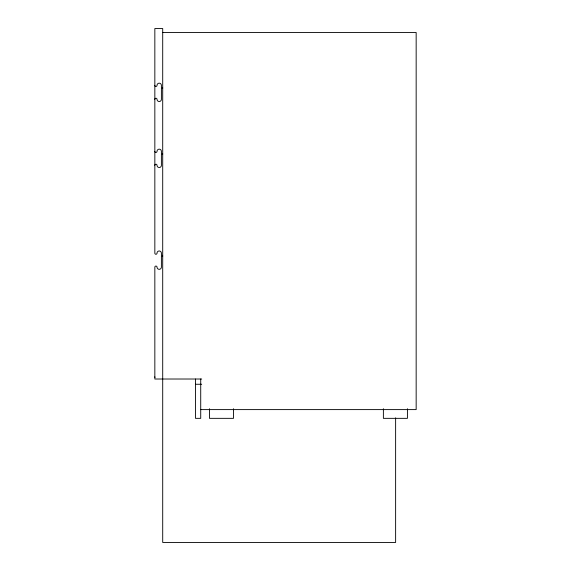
<?xml version="1.0" encoding="UTF-8"?>
<svg xmlns="http://www.w3.org/2000/svg" width="571" height="571" viewBox="0 0 571 571"><rect width="100%" height="100%" fill="white"/><g stroke="black" fill="none" stroke-linecap="round" stroke-linejoin="round"><path stroke-width="0.86" d="M162.706 32.483L416.159 32.483L416.159 409.607L200.721 409.607M162.706 87.541L161.393 87.541L161.393 85.357A2.184 2.184 0 0 0 159.209 83.173A2.184 2.184 0 0 0 157.025 85.357A1.092 1.092 0 0 1 155.933 86.449A1.092 1.092 0 0 1 154.841 85.357M162.706 88.419L161.393 88.419L161.393 99.34A2.184 2.184 0 0 1 159.209 101.524A2.184 2.184 0 0 1 157.025 99.34A1.092 1.092 0 0 0 155.933 98.248A1.092 1.092 0 0 0 154.841 99.34M162.706 153.528L161.393 153.528L161.393 151.344A2.184 2.184 0 0 0 159.209 149.159A2.184 2.184 0 0 0 157.025 151.344A1.092 1.092 0 0 1 155.933 152.436A1.092 1.092 0 0 1 154.841 151.344M162.706 154.406L161.393 154.406L161.393 165.326A2.184 2.184 0 0 1 159.209 167.51A2.184 2.184 0 0 1 157.025 165.326A1.092 1.092 0 0 0 155.933 164.234A1.092 1.092 0 0 0 154.841 165.326M162.706 255.351L161.393 255.344L161.393 253.16A2.184 2.184 0 0 0 159.209 250.976A2.184 2.184 0 0 0 157.025 253.16A1.092 1.092 0 0 1 155.933 254.252A1.092 1.092 0 0 1 154.841 253.16L154.841 28.55L162.706 28.55L162.706 542.45L395.624 542.45L395.624 417.829M162.706 256.222L161.393 256.222L161.393 267.149A2.184 2.184 0 0 1 159.209 269.334A2.184 2.184 0 0 1 157.025 267.149A1.092 1.092 0 0 0 155.933 266.057A1.092 1.092 0 0 0 154.841 267.149L154.841 379.016L201.706 379.016M195.482 384.262L201.706 384.262M407.423 408.729L407.423 418.343L383.384 418.343L383.384 408.729M233.496 408.729L233.496 418.343L209.464 418.343L209.464 408.729M200.721 379.016L200.721 418.343L195.482 418.343L195.482 379.016M154.984 377.374A1.092 1.092 0 0 1 154.841 376.831"/></g></svg>
